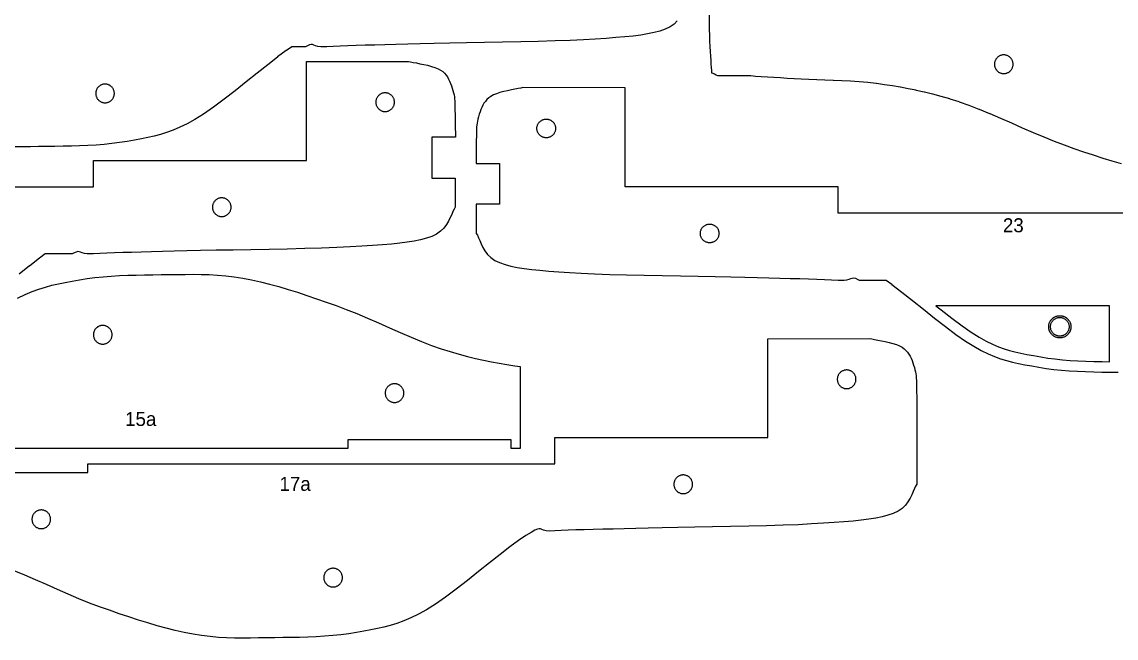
# Model space of a CAD drawing. Header units: metres. Extents: x 5 to 586, y 16 to 394.
# Drawn here: x 208.2 to 395.7, y 32.1 to 137.8 of the extents above; entities that cross this region are included whole.
import ezdxf
from ezdxf.enums import TextEntityAlignment as Align

# ---------------------------------------------------------------- set-up
doc = ezdxf.new("R2010")
doc.units = ezdxf.units.M
for name, color, linetype in [('CORTAR', 1, 'Continuous'), ('GRABAR', 5, 'Continuous'), ('GRABAR_RELLENO', 4, 'Continuous')]:
    doc.layers.add(name, color=color, linetype=linetype)

msp = doc.modelspace()

# ---------------------------------------------------------------- linework, layer by layer
at = {"layer": 'CORTAR'}
for points in [[(396.59, 113.41), (395.02, 113.87), (393.43, 114.37), (391.81, 114.9), (390.17, 115.46), (388.51, 116.03), (386.83, 116.63), (385.12, 117.27), (383.34, 117.98), (381.52, 118.76), (379.66, 119.57), (377.78, 120.4), (377.78, 120.4), (375.91, 121.22), (375.9, 121.22), (374.07, 122.01), (374.05, 122.02), (372.26, 122.76), (372.23, 122.77), (370.5, 123.44), (370.47, 123.45), (368.82, 124.03), (368.78, 124.04), (367.22, 124.54), (367.2, 124.55), (365.7, 124.98), (365.68, 124.99), (364.24, 125.38), (364.21, 125.38), (362.82, 125.73), (362.79, 125.73), (361.43, 126.03), (361.41, 126.04), (360.07, 126.31), (360.04, 126.31), (358.71, 126.56), (358.69, 126.56), (357.35, 126.78), (357.34, 126.78), (355.98, 126.99), (355.97, 126.99), (354.59, 127.19), (354.57, 127.19), (353.15, 127.36), (353.11, 127.37), (351.67, 127.5), (351.64, 127.5), (350.18, 127.61), (350.16, 127.61), (348.69, 127.68), (348.68, 127.68), (347.22, 127.74), (347.21, 127.74), (345.77, 127.79), (345.77, 127.79), (344.37, 127.83), (343.01, 127.88), (341.72, 127.93), (340.49, 128), (339.31, 128.07), (339.31, 128.07), (338.15, 128.15), (337.01, 128.22), (335.92, 128.29), (334.88, 128.36), (333.89, 128.43), (333.09, 128.5), (327.47, 128.5), (327.45, 128.51), (327.14, 128.66), (326.87, 128.8), (326.63, 128.91), (326.42, 129), (326.4, 129.42), (326.36, 129.92), (326.31, 130.49), (326.26, 131.15), (326.21, 131.88), (326.16, 132.67), (326.11, 133.54), (326.07, 134.46), (326.04, 135.45), (326.02, 136.5), (326.01, 137.67), (326, 139)], [(320.48, 137.92), (319.93, 137.38), (319.24, 136.89), (318.42, 136.5), (317.49, 136.19), (316.49, 135.92), (315.4, 135.69), (314.21, 135.5), (312.92, 135.33), (311.51, 135.19), (309.97, 135.06), (308.28, 134.94), (306.43, 134.82), (304.42, 134.7), (302.13, 134.58), (299.53, 134.49), (296.67, 134.4), (293.65, 134.33), (290.55, 134.27), (287.43, 134.21), (284.38, 134.16), (281.48, 134.11), (278.8, 134.06), (276.42, 134), (274.29, 133.94), (272.28, 133.89), (270.39, 133.84), (268.63, 133.8), (266.98, 133.76), (265.45, 133.71), (264.04, 133.67), (262.73, 133.62), (261.52, 133.56), (260.42, 133.5), (259.39, 133.5), (258.91, 133.55), (258.49, 133.66), (258.21, 133.77), (257.98, 133.86), (257.76, 133.89), (257.46, 133.82), (257.01, 133.63), (256.79, 133.5), (254.46, 133.5), (253.52, 132.87), (253.47, 132.84), (252, 131.75), (251.97, 131.73), (250.31, 130.43), (250.3, 130.43), (248.5, 128.99), (248.5, 128.99), (248.5, 128.99), (246.61, 127.48), (244.7, 125.96), (242.81, 124.49), (240.99, 123.14), (239.31, 121.97), (237.82, 121.04), (236.48, 120.31), (235.23, 119.7), (234.07, 119.2), (232.97, 118.8), (231.9, 118.47), (230.84, 118.19), (229.76, 117.95), (228.65, 117.73), (227.46, 117.51), (226.22, 117.28), (224.93, 117.07), (223.61, 116.9), (222.26, 116.76), (220.88, 116.65), (219.49, 116.57), (218.07, 116.51), (216.65, 116.46), (215.23, 116.44), (213.82, 116.42), (212.41, 116.4), (212.41, 116.4), (211.01, 116.38), (211.01, 116.38), (209.64, 116.36), (208.27, 116.34), (206.92, 116.34)], [(140.42, 109.5), (220.42, 109.5), (220.42, 114), (256.92, 114), (256.92, 130.95), (274.42, 131), (274.76, 130.92), (275.22, 130.83), (275.77, 130.72), (276.39, 130.6), (277.04, 130.47), (277.7, 130.32), (278.35, 130.14), (278.95, 129.95), (279.48, 129.74), (279.92, 129.5), (280.28, 129.24), (280.59, 128.95), (280.86, 128.64), (281.09, 128.32), (281.29, 127.97), (281.47, 127.6), (281.62, 127.22), (281.77, 126.83), (281.9, 126.42), (282.02, 126), (282.13, 125.61), (282.22, 125.26), (282.28, 124.93), (282.32, 124.59), (282.35, 124.22), (282.37, 123.79), (282.38, 123.28), (282.39, 122.66), (282.41, 121.91), (282.42, 121), (282.44, 119.84), (282.45, 118.4), (282.45, 118), (278.42, 118), (278.42, 111), (282.44, 111), (282.43, 109.71), (282.43, 108.2), (282.42, 106.94), (282.42, 106), (282.23, 105.69), (282.04, 105.27), (281.83, 104.77), (281.59, 104.21), (281.3, 103.61), (280.93, 103.01), (280.48, 102.42), (279.93, 101.88), (279.24, 101.39), (278.42, 101), (277.49, 100.69), (276.49, 100.42), (275.4, 100.19), (274.21, 100), (272.92, 99.83), (271.51, 99.69), (269.97, 99.56), (268.28, 99.44), (266.43, 99.32), (264.42, 99.2), (262.13, 99.08), (259.53, 98.99), (256.67, 98.9), (253.65, 98.83), (250.55, 98.77), (247.43, 98.71), (244.38, 98.66), (241.48, 98.61), (238.8, 98.56), (236.42, 98.5), (234.29, 98.44), (232.28, 98.39), (230.39, 98.34), (228.63, 98.3), (226.98, 98.26), (225.45, 98.21), (224.04, 98.17), (222.73, 98.12), (221.52, 98.06), (220.42, 98), (219.39, 98), (218.91, 98.05), (218.49, 98.16), (218.21, 98.27), (217.98, 98.36), (217.76, 98.39), (217.46, 98.32), (217.01, 98.13), (216.79, 98), (212.18, 98), (211.22, 97.29), (211.18, 97.25), (209.51, 95.96), (209.49, 95.94), (207.69, 94.51)], [(428.03, 105), (348.03, 105), (348.03, 109.5), (311.53, 109.5), (311.53, 126.45), (294.03, 126.5), (293.68, 126.42), (293.22, 126.33), (292.67, 126.22), (292.06, 126.1), (291.41, 125.97), (290.75, 125.82), (290.1, 125.64), (289.5, 125.45), (288.96, 125.24), (288.53, 125), (288.17, 124.74), (287.86, 124.45), (287.59, 124.14), (287.36, 123.82), (287.16, 123.47), (286.98, 123.1), (286.82, 122.72), (286.68, 122.33), (286.55, 121.92), (286.43, 121.5), (286.32, 121.11), (286.23, 120.76), (286.17, 120.43), (286.12, 120.09), (286.1, 119.72), (286.08, 119.29), (286.06, 118.78), (286.05, 118.16), (286.04, 117.41), (286.03, 116.5), (286.01, 115.34), (286, 113.9), (286, 113.5), (290.03, 113.5), (290.03, 106.5), (286.01, 106.5), (286.01, 105.21), (286.02, 103.7), (286.02, 102.44), (286.03, 101.5), (286.22, 101.19), (286.41, 100.77), (286.62, 100.27), (286.86, 99.71), (287.15, 99.11), (287.51, 98.51), (287.97, 97.92), (288.52, 97.38), (289.2, 96.89), (290.03, 96.5), (290.96, 96.19), (291.96, 95.92), (293.05, 95.69), (294.23, 95.5), (295.53, 95.33), (296.94, 95.19), (298.48, 95.06), (300.17, 94.94), (302.01, 94.82), (304.03, 94.7), (306.31, 94.58), (308.92, 94.49), (311.78, 94.4), (314.79, 94.33), (317.9, 94.27), (321.02, 94.21), (324.07, 94.16), (326.97, 94.11), (329.65, 94.06), (332.03, 94), (334.16, 93.94), (336.17, 93.89), (338.06, 93.84), (339.82, 93.8), (341.46, 93.76), (342.99, 93.71), (344.41, 93.67), (345.72, 93.62), (346.93, 93.56), (348.03, 93.5), (349.06, 93.5), (349.54, 93.55), (349.96, 93.66), (350.24, 93.77), (350.46, 93.86), (350.69, 93.89), (350.99, 93.82), (351.43, 93.63), (351.66, 93.5), (356.27, 93.5), (357.23, 92.79), (357.27, 92.75), (358.94, 91.46), (358.96, 91.44), (360.76, 90.01), (360.77, 90.01), (362.65, 88.5), (362.65, 88.5), (364.55, 86.98), (366.43, 85.53), (368.22, 84.2), (369.85, 83.05), (371.29, 82.16), (372.57, 81.46), (373.75, 80.88), (374.85, 80.41), (375.89, 80.03), (376.9, 79.72), (377.91, 79.45), (378.95, 79.22), (380.05, 79), (381.22, 78.79), (382.45, 78.56), (383.71, 78.36), (384.99, 78.19), (386.31, 78.05), (387.65, 77.95), (389.03, 77.87), (390.42, 77.81), (391.83, 77.76), (393.24, 77.74), (394.65, 77.72), (396.05, 77.7)], [(207.42, 90.4), (208.72, 91.03), (209.93, 91.55), (211.09, 91.97), (212.22, 92.32), (213.33, 92.61), (214.44, 92.86), (215.58, 93.09), (216.77, 93.31), (218.03, 93.54), (219.35, 93.75), (220.7, 93.93), (222.08, 94.07), (223.49, 94.18), (224.9, 94.27), (226.33, 94.33), (227.77, 94.37), (229.2, 94.4), (230.62, 94.42), (232.03, 94.44), (233.42, 94.45), (234.8, 94.48), (236.17, 94.49), (237.53, 94.5), (238.9, 94.49), (240.29, 94.44), (241.68, 94.36), (243.1, 94.24), (244.55, 94.07), (246.03, 93.84), (247.54, 93.54), (249.07, 93.2), (250.62, 92.81), (252.19, 92.38), (253.78, 91.91), (255.39, 91.41), (257.02, 90.87), (258.67, 90.31), (260.34, 89.73), (262.03, 89.14), (263.77, 88.49), (265.57, 87.76), (267.41, 86.98), (269.28, 86.16), (271.15, 85.34), (273.02, 84.52), (274.86, 83.72), (276.65, 82.98), (278.38, 82.31), (280.03, 81.74), (281.59, 81.24), (283.09, 80.8), (284.52, 80.42), (285.92, 80.08), (287.28, 79.77), (288.62, 79.5), (289.96, 79.26), (291.29, 79.04), (292.65, 78.83), (293.53, 78.71), (293.53, 64.64), (292.03, 64.64), (292.03, 66.14), (264.03, 66.14), (264.03, 64.64), (184.03, 64.64)], [(191.5, 60.5), (219.5, 60.5), (219.5, 62), (299.5, 62), (299.5, 66.5), (336, 66.5), (336, 83.45), (353.5, 83.5), (353.84, 83.42), (354.3, 83.33), (354.85, 83.22), (355.47, 83.1), (356.12, 82.97), (356.78, 82.82), (357.43, 82.64), (358.03, 82.45), (358.56, 82.24), (359, 82), (359.36, 81.74), (359.66, 81.45), (359.93, 81.14), (360.17, 80.82), (360.37, 80.47), (360.55, 80.1), (360.7, 79.72), (360.84, 79.33), (360.97, 78.92), (361.1, 78.5), (361.21, 78.11), (361.3, 77.76), (361.36, 77.43), (361.4, 77.09), (361.43, 76.72), (361.45, 76.29), (361.46, 75.78), (361.47, 75.16), (361.48, 74.41), (361.5, 73.5), (361.52, 72.34), (361.53, 70.9), (361.53, 69.26), (361.53, 67.5), (361.52, 65.69), (361.52, 63.9), (361.51, 62.21), (361.51, 60.7), (361.5, 59.44), (361.5, 58.5), (361.31, 58.19), (361.12, 57.77), (360.91, 57.27), (360.67, 56.71), (360.38, 56.11), (360.01, 55.51), (360.01, 55.51), (359.56, 54.92), (359, 54.38), (358.32, 53.89), (357.5, 53.5), (356.57, 53.19), (355.56, 52.92), (354.48, 52.69), (353.29, 52.5), (352, 52.33), (350.59, 52.19), (349.04, 52.06), (347.36, 51.94), (345.51, 51.82), (343.5, 51.7), (341.21, 51.58), (338.6, 51.49), (335.75, 51.4), (332.73, 51.33), (329.62, 51.27), (326.51, 51.21), (323.46, 51.16), (320.56, 51.11), (317.88, 51.06), (315.5, 51), (313.36, 50.94), (311.36, 50.89), (309.47, 50.84), (307.71, 50.8), (306.06, 50.76), (304.53, 50.71), (303.11, 50.67), (301.8, 50.62), (300.6, 50.56), (299.5, 50.5), (298.61, 50.49), (297.99, 50.55), (297.57, 50.66), (297.28, 50.77), (297.06, 50.86), (296.84, 50.89), (296.54, 50.82), (296.09, 50.63), (295.44, 50.26), (294.5, 49.7), (293.26, 48.87), (291.79, 47.78), (290.12, 46.49), (288.32, 45.05), (286.44, 43.54), (284.52, 42.02), (282.61, 40.54), (280.77, 39.17), (279.05, 37.97), (277.5, 37), (276.11, 36.24), (274.81, 35.61), (273.6, 35.09), (272.44, 34.66), (271.31, 34.31), (270.2, 34.02), (269.09, 33.77), (267.95, 33.55), (266.76, 33.33), (265.5, 33.1), (264.18, 32.88), (262.83, 32.7), (261.45, 32.56), (260.04, 32.45), (258.62, 32.37), (257.2, 32.31), (255.76, 32.27), (254.33, 32.24), (252.91, 32.22), (251.5, 32.2), (250.11, 32.18), (248.73, 32.16), (247.36, 32.14), (246, 32.14), (244.62, 32.15), (243.24, 32.19), (241.85, 32.27), (240.43, 32.39), (238.98, 32.57), (237.5, 32.8), (235.99, 33.09), (234.46, 33.43), (232.91, 33.82), (231.34, 34.26), (229.75, 34.73), (228.14, 35.23), (226.51, 35.76), (224.86, 36.32), (223.19, 36.9), (221.5, 37.5), (219.76, 38.15), (217.96, 38.88), (216.12, 39.66), (214.25, 40.47), (212.38, 41.3), (210.51, 42.12), (208.67, 42.91), (206.88, 43.65)]]:
    msp.add_lwpolyline(points, dxfattribs=at)
for points in [[(374.84, 130.29), (374.85, 130.19), (374.88, 130.09), (374.91, 129.99), (374.94, 129.89), (374.99, 129.79), (375.04, 129.7), (375.09, 129.61), (375.15, 129.53), (375.22, 129.45), (375.29, 129.37), (375.37, 129.3), (375.45, 129.23), (375.53, 129.17), (375.62, 129.11), (375.71, 129.07), (375.81, 129.02), (375.91, 128.98), (376.01, 128.95), (376.11, 128.93), (376.21, 128.91), (376.32, 128.9), (376.42, 128.9), (376.53, 128.9), (376.63, 128.91), (376.73, 128.93), (376.84, 128.95), (376.94, 128.98), (377.03, 129.02), (377.13, 129.07), (377.22, 129.11), (377.31, 129.17), (377.4, 129.23), (377.48, 129.3), (377.55, 129.37), (377.62, 129.45), (377.69, 129.53), (377.75, 129.61), (377.81, 129.7), (377.86, 129.79), (377.9, 129.89), (377.94, 129.99), (377.97, 130.09), (377.99, 130.19), (378.01, 130.29), (378.02, 130.4), (378.02, 130.5), (378.02, 130.6), (378.01, 130.71), (377.99, 130.81), (377.97, 130.91), (377.94, 131.01), (377.9, 131.11), (377.86, 131.21), (377.81, 131.3), (377.75, 131.39), (377.69, 131.47), (377.62, 131.55), (377.55, 131.63), (377.48, 131.7), (377.4, 131.77), (377.31, 131.83), (377.22, 131.89), (377.13, 131.93), (377.03, 131.98), (376.94, 132.02), (376.84, 132.05), (376.73, 132.07), (376.63, 132.09), (376.53, 132.1), (376.42, 132.1), (376.32, 132.1), (376.21, 132.09), (376.11, 132.07), (376.01, 132.05), (375.91, 132.02), (375.81, 131.98), (375.71, 131.93), (375.62, 131.89), (375.53, 131.83), (375.45, 131.77), (375.37, 131.7), (375.29, 131.63), (375.22, 131.55), (375.15, 131.47), (375.09, 131.39), (375.04, 131.3), (374.99, 131.21), (374.94, 131.11), (374.91, 131.01), (374.88, 130.91), (374.85, 130.81), (374.84, 130.71), (374.83, 130.6), (374.82, 130.5), (374.83, 130.4), (374.84, 130.29)], [(220.85, 125.19), (220.88, 125.09), (220.91, 124.99), (220.94, 124.89), (220.99, 124.79), (221.04, 124.7), (221.09, 124.61), (221.15, 124.53), (221.22, 124.45), (221.29, 124.37), (221.37, 124.3), (221.45, 124.23), (221.53, 124.17), (221.62, 124.11), (221.71, 124.07), (221.81, 124.02), (221.91, 123.98), (222.01, 123.95), (222.11, 123.93), (222.21, 123.91), (222.32, 123.9), (222.42, 123.9), (222.53, 123.9), (222.63, 123.91), (222.73, 123.93), (222.84, 123.95), (222.94, 123.98), (223.03, 124.02), (223.13, 124.07), (223.22, 124.11), (223.31, 124.17), (223.4, 124.23), (223.48, 124.3), (223.55, 124.37), (223.62, 124.45), (223.69, 124.53), (223.75, 124.61), (223.81, 124.7), (223.86, 124.79), (223.9, 124.89), (223.94, 124.99), (223.97, 125.09), (223.99, 125.19), (224.01, 125.29), (224.02, 125.4), (224.02, 125.5), (224.02, 125.6), (224.01, 125.71), (223.99, 125.81), (223.97, 125.91), (223.94, 126.01), (223.9, 126.11), (223.86, 126.21), (223.81, 126.3), (223.75, 126.39), (223.69, 126.47), (223.62, 126.55), (223.55, 126.63), (223.48, 126.7), (223.4, 126.77), (223.31, 126.83), (223.22, 126.89), (223.13, 126.93), (223.03, 126.98), (222.94, 127.02), (222.84, 127.05), (222.73, 127.07), (222.63, 127.09), (222.53, 127.1), (222.42, 127.1), (222.32, 127.1), (222.21, 127.09), (222.11, 127.07), (222.01, 127.05), (221.91, 127.02), (221.81, 126.98), (221.71, 126.93), (221.62, 126.89), (221.53, 126.83), (221.45, 126.77), (221.37, 126.7), (221.29, 126.63), (221.22, 126.55), (221.15, 126.47), (221.09, 126.39), (221.04, 126.3), (220.99, 126.21), (220.94, 126.11), (220.91, 126.01), (220.88, 125.91), (220.85, 125.81), (220.84, 125.71), (220.83, 125.6), (220.82, 125.5), (220.83, 125.4), (220.84, 125.29), (220.85, 125.19)], [(268.88, 123.59), (268.91, 123.49), (268.94, 123.39), (268.99, 123.29), (269.04, 123.2), (269.09, 123.11), (269.15, 123.03), (269.22, 122.95), (269.29, 122.87), (269.37, 122.8), (269.45, 122.73), (269.53, 122.67), (269.62, 122.61), (269.71, 122.57), (269.81, 122.52), (269.91, 122.48), (270.01, 122.45), (270.11, 122.43), (270.21, 122.41), (270.32, 122.4), (270.42, 122.4), (270.53, 122.4), (270.63, 122.41), (270.73, 122.43), (270.84, 122.45), (270.94, 122.48), (271.03, 122.52), (271.13, 122.57), (271.22, 122.61), (271.31, 122.67), (271.4, 122.73), (271.48, 122.8), (271.55, 122.87), (271.62, 122.95), (271.69, 123.03), (271.75, 123.11), (271.81, 123.2), (271.86, 123.29), (271.9, 123.39), (271.94, 123.49), (271.97, 123.59), (271.99, 123.69), (272.01, 123.79), (272.02, 123.9), (272.02, 124), (272.02, 124.1), (272.01, 124.21), (271.99, 124.31), (271.97, 124.41), (271.94, 124.51), (271.9, 124.61), (271.86, 124.71), (271.81, 124.8), (271.75, 124.89), (271.69, 124.97), (271.62, 125.05), (271.55, 125.13), (271.48, 125.2), (271.4, 125.27), (271.31, 125.33), (271.22, 125.39), (271.13, 125.43), (271.03, 125.48), (270.94, 125.52), (270.84, 125.55), (270.73, 125.57), (270.63, 125.59), (270.53, 125.6), (270.42, 125.6), (270.32, 125.6), (270.21, 125.59), (270.11, 125.57), (270.01, 125.55), (269.91, 125.52), (269.81, 125.48), (269.71, 125.43), (269.62, 125.39), (269.53, 125.33), (269.45, 125.27), (269.37, 125.2), (269.29, 125.13), (269.22, 125.05), (269.15, 124.97), (269.09, 124.89), (269.04, 124.8), (268.99, 124.71), (268.94, 124.61), (268.91, 124.51), (268.88, 124.41), (268.85, 124.31), (268.84, 124.21), (268.83, 124.1), (268.82, 124), (268.83, 123.9), (268.84, 123.79), (268.85, 123.69), (268.88, 123.59)], [(299.57, 119.09), (299.54, 118.99), (299.5, 118.89), (299.46, 118.79), (299.41, 118.7), (299.36, 118.61), (299.3, 118.53), (299.23, 118.45), (299.16, 118.37), (299.08, 118.3), (299, 118.23), (298.92, 118.17), (298.83, 118.11), (298.73, 118.07), (298.64, 118.02), (298.54, 117.98), (298.44, 117.95), (298.34, 117.93), (298.24, 117.91), (298.13, 117.9), (298.03, 117.9), (297.92, 117.9), (297.82, 117.91), (297.71, 117.93), (297.61, 117.95), (297.51, 117.98), (297.41, 118.02), (297.32, 118.07), (297.23, 118.11), (297.14, 118.17), (297.05, 118.23), (296.97, 118.3), (296.9, 118.37), (296.82, 118.45), (296.76, 118.53), (296.7, 118.61), (296.64, 118.7), (296.59, 118.79), (296.55, 118.89), (296.51, 118.99), (296.48, 119.09), (296.46, 119.19), (296.44, 119.29), (296.43, 119.4), (296.43, 119.5), (296.43, 119.6), (296.44, 119.71), (296.46, 119.81), (296.48, 119.91), (296.51, 120.01), (296.55, 120.11), (296.59, 120.21), (296.64, 120.3), (296.7, 120.39), (296.76, 120.47), (296.82, 120.55), (296.9, 120.63), (296.97, 120.7), (297.05, 120.77), (297.14, 120.83), (297.23, 120.89), (297.32, 120.93), (297.41, 120.98), (297.51, 121.02), (297.61, 121.05), (297.71, 121.07), (297.82, 121.09), (297.92, 121.1), (298.03, 121.1), (298.13, 121.1), (298.24, 121.09), (298.34, 121.07), (298.44, 121.05), (298.54, 121.02), (298.64, 120.98), (298.73, 120.93), (298.83, 120.89), (298.92, 120.83), (299, 120.77), (299.08, 120.7), (299.16, 120.63), (299.23, 120.55), (299.3, 120.47), (299.36, 120.39), (299.41, 120.3), (299.46, 120.21), (299.5, 120.11), (299.54, 120.01), (299.57, 119.91), (299.6, 119.81), (299.61, 119.71), (299.62, 119.6), (299.63, 119.5), (299.62, 119.4), (299.61, 119.29), (299.6, 119.19), (299.57, 119.09)], [(240.83, 105.9), (240.84, 105.79), (240.85, 105.69), (240.88, 105.59), (240.91, 105.49), (240.94, 105.39), (240.99, 105.29), (241.04, 105.2), (241.09, 105.11), (241.15, 105.03), (241.22, 104.95), (241.29, 104.87), (241.37, 104.8), (241.45, 104.73), (241.53, 104.67), (241.62, 104.61), (241.71, 104.57), (241.81, 104.52), (241.91, 104.48), (242.01, 104.45), (242.11, 104.43), (242.21, 104.41), (242.32, 104.4), (242.42, 104.4), (242.53, 104.4), (242.63, 104.41), (242.73, 104.43), (242.84, 104.45), (242.94, 104.48), (243.03, 104.52), (243.13, 104.57), (243.22, 104.61), (243.31, 104.67), (243.4, 104.73), (243.48, 104.8), (243.55, 104.87), (243.62, 104.95), (243.69, 105.03), (243.75, 105.11), (243.81, 105.2), (243.86, 105.29), (243.9, 105.39), (243.94, 105.49), (243.97, 105.59), (243.99, 105.69), (244.01, 105.79), (244.02, 105.9), (244.02, 106), (244.02, 106.1), (244.01, 106.21), (243.99, 106.31), (243.97, 106.41), (243.94, 106.51), (243.9, 106.61), (243.86, 106.71), (243.81, 106.8), (243.75, 106.89), (243.69, 106.97), (243.62, 107.05), (243.55, 107.13), (243.48, 107.2), (243.4, 107.27), (243.31, 107.33), (243.22, 107.39), (243.13, 107.43), (243.03, 107.48), (242.94, 107.52), (242.84, 107.55), (242.73, 107.57), (242.63, 107.59), (242.53, 107.6), (242.42, 107.6), (242.32, 107.6), (242.21, 107.59), (242.11, 107.57), (242.01, 107.55), (241.91, 107.52), (241.81, 107.48), (241.71, 107.43), (241.62, 107.39), (241.53, 107.33), (241.45, 107.27), (241.37, 107.2), (241.29, 107.13), (241.22, 107.05), (241.15, 106.97), (241.09, 106.89), (241.04, 106.8), (240.99, 106.71), (240.94, 106.61), (240.91, 106.51), (240.88, 106.41), (240.85, 106.31), (240.84, 106.21), (240.83, 106.1), (240.82, 106), (240.83, 105.9)], [(327.62, 101.4), (327.61, 101.29), (327.6, 101.19), (327.57, 101.09), (327.54, 100.99), (327.5, 100.89), (327.46, 100.79), (327.41, 100.7), (327.36, 100.61), (327.3, 100.53), (327.23, 100.45), (327.16, 100.37), (327.08, 100.3), (327, 100.23), (326.92, 100.17), (326.83, 100.11), (326.73, 100.07), (326.64, 100.02), (326.54, 99.98), (326.44, 99.95), (326.34, 99.93), (326.24, 99.91), (326.13, 99.9), (326.03, 99.9), (325.92, 99.9), (325.82, 99.91), (325.71, 99.93), (325.61, 99.95), (325.51, 99.98), (325.41, 100.02), (325.32, 100.07), (325.23, 100.11), (325.14, 100.17), (325.05, 100.23), (324.97, 100.3), (324.9, 100.37), (324.82, 100.45), (324.76, 100.53), (324.7, 100.61), (324.64, 100.7), (324.59, 100.79), (324.55, 100.89), (324.51, 100.99), (324.48, 101.09), (324.46, 101.19), (324.44, 101.29), (324.43, 101.4), (324.43, 101.5), (324.43, 101.6), (324.44, 101.71), (324.46, 101.81), (324.48, 101.91), (324.51, 102.01), (324.55, 102.11), (324.59, 102.21), (324.64, 102.3), (324.7, 102.39), (324.76, 102.47), (324.82, 102.55), (324.9, 102.63), (324.97, 102.7), (325.05, 102.77), (325.14, 102.83), (325.23, 102.89), (325.32, 102.93), (325.41, 102.98), (325.51, 103.02), (325.61, 103.05), (325.71, 103.07), (325.82, 103.09), (325.92, 103.1), (326.03, 103.1), (326.13, 103.1), (326.24, 103.09), (326.34, 103.07), (326.44, 103.05), (326.54, 103.02), (326.64, 102.98), (326.73, 102.93), (326.83, 102.89), (326.92, 102.83), (327, 102.77), (327.08, 102.7), (327.16, 102.63), (327.23, 102.55), (327.3, 102.47), (327.36, 102.39), (327.41, 102.3), (327.46, 102.21), (327.5, 102.11), (327.54, 102.01), (327.57, 101.91), (327.6, 101.81), (327.61, 101.71), (327.62, 101.6), (327.63, 101.5), (327.62, 101.4)], [(387.6, 85.19), (387.57, 85.09), (387.54, 84.99), (387.5, 84.89), (387.46, 84.79), (387.41, 84.7), (387.36, 84.61), (387.3, 84.53), (387.23, 84.45), (387.16, 84.37), (387.08, 84.3), (387, 84.23), (386.92, 84.17), (386.83, 84.11), (386.73, 84.07), (386.64, 84.02), (386.54, 83.98), (386.44, 83.95), (386.34, 83.93), (386.24, 83.91), (386.13, 83.9), (386.03, 83.9), (385.92, 83.9), (385.82, 83.91), (385.71, 83.93), (385.61, 83.95), (385.51, 83.98), (385.41, 84.02), (385.32, 84.07), (385.23, 84.11), (385.14, 84.17), (385.05, 84.23), (384.97, 84.3), (384.9, 84.37), (384.82, 84.45), (384.76, 84.53), (384.7, 84.61), (384.64, 84.7), (384.59, 84.79), (384.55, 84.89), (384.51, 84.99), (384.48, 85.09), (384.46, 85.19), (384.44, 85.29), (384.43, 85.4), (384.43, 85.5), (384.43, 85.6), (384.44, 85.71), (384.46, 85.81), (384.48, 85.91), (384.51, 86.01), (384.55, 86.11), (384.59, 86.21), (384.64, 86.3), (384.7, 86.39), (384.76, 86.47), (384.82, 86.55), (384.9, 86.63), (384.97, 86.7), (385.05, 86.77), (385.14, 86.83), (385.23, 86.89), (385.32, 86.93), (385.41, 86.98), (385.51, 87.02), (385.61, 87.05), (385.71, 87.07), (385.82, 87.09), (385.92, 87.1), (386.03, 87.1), (386.13, 87.1), (386.24, 87.09), (386.34, 87.07), (386.44, 87.05), (386.54, 87.02), (386.64, 86.98), (386.73, 86.93), (386.83, 86.89), (386.92, 86.83), (387, 86.77), (387.08, 86.7), (387.16, 86.63), (387.23, 86.55), (387.3, 86.47), (387.36, 86.39), (387.41, 86.3), (387.46, 86.21), (387.5, 86.11), (387.54, 86.01), (387.57, 85.91), (387.6, 85.81), (387.61, 85.71), (387.62, 85.6), (387.63, 85.5), (387.62, 85.4), (387.61, 85.29), (387.6, 85.19)], [(223.6, 84.45), (223.57, 84.55), (223.54, 84.65), (223.51, 84.75), (223.46, 84.84), (223.42, 84.94), (223.36, 85.02), (223.3, 85.11), (223.23, 85.19), (223.16, 85.27), (223.08, 85.34), (223, 85.4), (222.92, 85.47), (222.83, 85.52), (222.74, 85.57), (222.64, 85.61), (222.54, 85.65), (222.44, 85.68), (222.34, 85.7), (222.24, 85.72), (222.13, 85.73), (222.03, 85.74), (221.92, 85.73), (221.82, 85.72), (221.72, 85.7), (221.62, 85.68), (221.52, 85.65), (221.42, 85.61), (221.32, 85.57), (221.23, 85.52), (221.14, 85.47), (221.06, 85.4), (220.97, 85.34), (220.9, 85.27), (220.83, 85.19), (220.76, 85.11), (220.7, 85.02), (220.64, 84.94), (220.59, 84.84), (220.55, 84.75), (220.51, 84.65), (220.48, 84.55), (220.46, 84.45), (220.44, 84.34), (220.43, 84.24), (220.43, 84.14), (220.43, 84.03), (220.44, 83.93), (220.46, 83.82), (220.48, 83.72), (220.51, 83.62), (220.55, 83.52), (220.59, 83.43), (220.64, 83.34), (220.7, 83.25), (220.76, 83.16), (220.83, 83.08), (220.9, 83), (220.97, 82.93), (221.06, 82.87), (221.14, 82.8), (221.23, 82.75), (221.32, 82.7), (221.42, 82.66), (221.52, 82.62), (221.62, 82.59), (221.72, 82.57), (221.82, 82.55), (221.92, 82.54), (222.03, 82.54), (222.13, 82.54), (222.24, 82.55), (222.34, 82.57), (222.44, 82.59), (222.54, 82.62), (222.64, 82.66), (222.74, 82.7), (222.83, 82.75), (222.92, 82.8), (223, 82.87), (223.08, 82.93), (223.16, 83), (223.23, 83.08), (223.3, 83.16), (223.36, 83.25), (223.42, 83.34), (223.46, 83.43), (223.51, 83.52), (223.54, 83.62), (223.57, 83.72), (223.6, 83.82), (223.62, 83.93), (223.63, 84.03), (223.63, 84.14), (223.63, 84.24), (223.62, 84.34), (223.6, 84.45)], [(347.95, 76.09), (347.98, 75.99), (348.02, 75.89), (348.07, 75.79), (348.11, 75.7), (348.17, 75.61), (348.23, 75.53), (348.3, 75.45), (348.37, 75.37), (348.45, 75.3), (348.53, 75.23), (348.61, 75.17), (348.7, 75.11), (348.79, 75.07), (348.89, 75.02), (348.99, 74.98), (349.09, 74.95), (349.19, 74.93), (349.29, 74.91), (349.4, 74.9), (349.5, 74.9), (349.6, 74.9), (349.71, 74.91), (349.81, 74.93), (349.91, 74.95), (350.01, 74.98), (350.11, 75.02), (350.21, 75.07), (350.3, 75.11), (350.39, 75.17), (350.47, 75.23), (350.55, 75.3), (350.63, 75.37), (350.7, 75.45), (350.77, 75.53), (350.83, 75.61), (350.89, 75.7), (350.93, 75.79), (350.98, 75.89), (351.02, 75.99), (351.05, 76.09), (351.07, 76.19), (351.09, 76.29), (351.1, 76.4), (351.1, 76.5), (351.1, 76.6), (351.09, 76.71), (351.07, 76.81), (351.05, 76.91), (351.02, 77.01), (350.98, 77.11), (350.93, 77.21), (350.89, 77.3), (350.83, 77.39), (350.77, 77.47), (350.7, 77.55), (350.63, 77.63), (350.55, 77.7), (350.47, 77.77), (350.39, 77.83), (350.3, 77.89), (350.21, 77.93), (350.11, 77.98), (350.01, 78.02), (349.91, 78.05), (349.81, 78.07), (349.71, 78.09), (349.6, 78.1), (349.5, 78.1), (349.4, 78.1), (349.29, 78.09), (349.19, 78.07), (349.09, 78.05), (348.99, 78.02), (348.89, 77.98), (348.79, 77.93), (348.7, 77.89), (348.61, 77.83), (348.53, 77.77), (348.45, 77.7), (348.37, 77.63), (348.3, 77.55), (348.23, 77.47), (348.17, 77.39), (348.11, 77.3), (348.07, 77.21), (348.02, 77.11), (347.98, 77.01), (347.95, 76.91), (347.93, 76.81), (347.91, 76.71), (347.9, 76.6), (347.9, 76.5), (347.9, 76.4), (347.91, 76.29), (347.93, 76.19), (347.95, 76.09)], [(273.62, 74.34), (273.6, 74.45), (273.57, 74.55), (273.54, 74.65), (273.51, 74.75), (273.46, 74.84), (273.42, 74.94), (273.36, 75.02), (273.3, 75.11), (273.23, 75.19), (273.16, 75.27), (273.08, 75.34), (273, 75.4), (272.92, 75.47), (272.83, 75.52), (272.74, 75.57), (272.64, 75.61), (272.54, 75.65), (272.44, 75.68), (272.34, 75.7), (272.24, 75.72), (272.13, 75.73), (272.03, 75.74), (271.92, 75.73), (271.82, 75.72), (271.72, 75.7), (271.62, 75.68), (271.52, 75.65), (271.42, 75.61), (271.32, 75.57), (271.23, 75.52), (271.14, 75.47), (271.06, 75.4), (270.97, 75.34), (270.9, 75.27), (270.83, 75.19), (270.76, 75.11), (270.7, 75.02), (270.64, 74.94), (270.59, 74.84), (270.55, 74.75), (270.51, 74.65), (270.48, 74.55), (270.46, 74.45), (270.44, 74.34), (270.43, 74.24), (270.43, 74.14), (270.43, 74.03), (270.44, 73.93), (270.46, 73.82), (270.48, 73.72), (270.51, 73.62), (270.55, 73.52), (270.59, 73.43), (270.64, 73.34), (270.7, 73.25), (270.76, 73.16), (270.83, 73.08), (270.9, 73), (270.97, 72.93), (271.06, 72.87), (271.14, 72.8), (271.23, 72.75), (271.32, 72.7), (271.42, 72.66), (271.52, 72.62), (271.62, 72.59), (271.72, 72.57), (271.82, 72.55), (271.92, 72.54), (272.03, 72.54), (272.13, 72.54), (272.24, 72.55), (272.34, 72.57), (272.44, 72.59), (272.54, 72.62), (272.64, 72.66), (272.74, 72.7), (272.83, 72.75), (272.92, 72.8), (273, 72.87), (273.08, 72.93), (273.16, 73), (273.23, 73.08), (273.3, 73.16), (273.36, 73.25), (273.42, 73.34), (273.46, 73.43), (273.51, 73.52), (273.54, 73.62), (273.57, 73.72), (273.6, 73.82), (273.62, 73.93), (273.63, 74.03), (273.63, 74.14), (273.63, 74.24), (273.62, 74.34)], [(319.9, 58.4), (319.91, 58.29), (319.93, 58.19), (319.95, 58.09), (319.98, 57.99), (320.02, 57.89), (320.07, 57.79), (320.11, 57.7), (320.17, 57.61), (320.23, 57.53), (320.3, 57.45), (320.37, 57.37), (320.45, 57.3), (320.53, 57.23), (320.61, 57.17), (320.7, 57.11), (320.79, 57.07), (320.89, 57.02), (320.99, 56.98), (321.09, 56.95), (321.19, 56.93), (321.29, 56.91), (321.4, 56.9), (321.5, 56.9), (321.6, 56.9), (321.71, 56.91), (321.81, 56.93), (321.91, 56.95), (322.01, 56.98), (322.11, 57.02), (322.21, 57.07), (322.3, 57.11), (322.39, 57.17), (322.47, 57.23), (322.55, 57.3), (322.63, 57.37), (322.7, 57.45), (322.77, 57.53), (322.83, 57.61), (322.89, 57.7), (322.93, 57.79), (322.98, 57.89), (323.02, 57.99), (323.05, 58.09), (323.07, 58.19), (323.09, 58.29), (323.1, 58.4), (323.1, 58.5), (323.1, 58.6), (323.09, 58.71), (323.07, 58.81), (323.05, 58.91), (323.02, 59.01), (322.98, 59.11), (322.93, 59.21), (322.89, 59.3), (322.83, 59.39), (322.77, 59.47), (322.7, 59.55), (322.63, 59.63), (322.55, 59.7), (322.47, 59.77), (322.39, 59.83), (322.3, 59.89), (322.21, 59.93), (322.11, 59.98), (322.01, 60.02), (321.91, 60.05), (321.81, 60.07), (321.71, 60.09), (321.6, 60.1), (321.5, 60.1), (321.4, 60.1), (321.29, 60.09), (321.19, 60.07), (321.09, 60.05), (320.99, 60.02), (320.89, 59.98), (320.79, 59.93), (320.7, 59.89), (320.61, 59.83), (320.53, 59.77), (320.45, 59.7), (320.37, 59.63), (320.3, 59.55), (320.23, 59.47), (320.17, 59.39), (320.11, 59.3), (320.07, 59.21), (320.02, 59.11), (319.98, 59.01), (319.95, 58.91), (319.93, 58.81), (319.91, 58.71), (319.9, 58.6), (319.9, 58.5), (319.9, 58.4)], [(209.91, 52.29), (209.93, 52.19), (209.95, 52.09), (209.98, 51.99), (210.02, 51.89), (210.07, 51.79), (210.11, 51.7), (210.17, 51.61), (210.23, 51.53), (210.3, 51.45), (210.37, 51.37), (210.45, 51.3), (210.53, 51.23), (210.61, 51.17), (210.7, 51.11), (210.79, 51.07), (210.89, 51.02), (210.99, 50.98), (211.09, 50.95), (211.19, 50.93), (211.29, 50.91), (211.4, 50.9), (211.5, 50.9), (211.6, 50.9), (211.71, 50.91), (211.81, 50.93), (211.91, 50.95), (212.01, 50.98), (212.11, 51.02), (212.21, 51.07), (212.3, 51.11), (212.39, 51.17), (212.47, 51.23), (212.55, 51.3), (212.63, 51.37), (212.7, 51.45), (212.77, 51.53), (212.83, 51.61), (212.89, 51.7), (212.93, 51.79), (212.98, 51.89), (213.02, 51.99), (213.05, 52.09), (213.07, 52.19), (213.09, 52.29), (213.1, 52.4), (213.1, 52.5), (213.1, 52.6), (213.09, 52.71), (213.07, 52.81), (213.05, 52.91), (213.02, 53.01), (212.98, 53.11), (212.93, 53.21), (212.89, 53.3), (212.83, 53.39), (212.77, 53.47), (212.7, 53.55), (212.63, 53.63), (212.55, 53.7), (212.47, 53.77), (212.39, 53.83), (212.3, 53.89), (212.21, 53.93), (212.11, 53.98), (212.01, 54.02), (211.91, 54.05), (211.81, 54.07), (211.71, 54.09), (211.6, 54.1), (211.5, 54.1), (211.4, 54.1), (211.29, 54.09), (211.19, 54.07), (211.09, 54.05), (210.99, 54.02), (210.89, 53.98), (210.79, 53.93), (210.7, 53.89), (210.61, 53.83), (210.53, 53.77), (210.45, 53.7), (210.37, 53.63), (210.3, 53.55), (210.23, 53.47), (210.17, 53.39), (210.11, 53.3), (210.07, 53.21), (210.02, 53.11), (209.98, 53.01), (209.95, 52.91), (209.93, 52.81), (209.91, 52.71), (209.9, 52.6), (209.9, 52.5), (209.9, 52.4), (209.91, 52.29)], [(259.93, 42.19), (259.95, 42.09), (259.98, 41.99), (260.02, 41.89), (260.07, 41.79), (260.11, 41.7), (260.17, 41.61), (260.23, 41.53), (260.3, 41.45), (260.37, 41.37), (260.45, 41.3), (260.53, 41.23), (260.61, 41.17), (260.7, 41.11), (260.79, 41.07), (260.89, 41.02), (260.99, 40.98), (261.09, 40.95), (261.19, 40.93), (261.29, 40.91), (261.4, 40.9), (261.5, 40.9), (261.6, 40.9), (261.71, 40.91), (261.81, 40.93), (261.91, 40.95), (262.01, 40.98), (262.11, 41.02), (262.21, 41.07), (262.3, 41.11), (262.39, 41.17), (262.47, 41.23), (262.55, 41.3), (262.63, 41.37), (262.7, 41.45), (262.77, 41.53), (262.83, 41.61), (262.89, 41.7), (262.93, 41.79), (262.98, 41.89), (263.02, 41.99), (263.05, 42.09), (263.07, 42.19), (263.09, 42.29), (263.1, 42.4), (263.1, 42.5), (263.1, 42.6), (263.09, 42.71), (263.07, 42.81), (263.05, 42.91), (263.02, 43.01), (262.98, 43.11), (262.93, 43.21), (262.89, 43.3), (262.83, 43.39), (262.77, 43.47), (262.7, 43.55), (262.63, 43.63), (262.55, 43.7), (262.47, 43.77), (262.39, 43.83), (262.3, 43.89), (262.21, 43.93), (262.11, 43.98), (262.01, 44.02), (261.91, 44.05), (261.81, 44.07), (261.71, 44.09), (261.6, 44.1), (261.5, 44.1), (261.4, 44.1), (261.29, 44.09), (261.19, 44.07), (261.09, 44.05), (260.99, 44.02), (260.89, 43.98), (260.79, 43.93), (260.7, 43.89), (260.61, 43.83), (260.53, 43.77), (260.45, 43.7), (260.37, 43.63), (260.3, 43.55), (260.23, 43.47), (260.17, 43.39), (260.11, 43.3), (260.07, 43.21), (260.02, 43.11), (259.98, 43.01), (259.95, 42.91), (259.93, 42.81), (259.91, 42.71), (259.9, 42.6), (259.9, 42.5), (259.9, 42.4), (259.91, 42.29), (259.93, 42.19)]]:
    msp.add_lwpolyline(points, close=True, dxfattribs=at)
at = {"layer": 'GRABAR_RELLENO'}
for points in [[(367.52, 86.96), (369.27, 85.66), (370.84, 84.56), (372.2, 83.72), (373.39, 83.06), (374.5, 82.52), (375.52, 82.09), (376.47, 81.74), (377.4, 81.45), (378.34, 81.2), (379.32, 80.98), (380.38, 80.77), (381.54, 80.56), (382.76, 80.34), (383.98, 80.14), (385.2, 79.98), (386.47, 79.85), (387.78, 79.74), (389.12, 79.66), (390.49, 79.61), (391.87, 79.56), (393.27, 79.54), (394.53, 79.52), (394.53, 89.1), (364.78, 89.1), (365.67, 88.4), (367.52, 86.96)], [(387.89, 85.12), (387.86, 85.02), (387.86, 85), (387.83, 84.9), (387.82, 84.88), (387.79, 84.78), (387.78, 84.76), (387.73, 84.67), (387.73, 84.65), (387.68, 84.56), (387.67, 84.54), (387.61, 84.45), (387.6, 84.44), (387.54, 84.35), (387.53, 84.34), (387.46, 84.25), (387.45, 84.24), (387.38, 84.16), (387.36, 84.15), (387.29, 84.08), (387.27, 84.07), (387.19, 84), (387.18, 83.99), (387.09, 83.93), (387.07, 83.91), (386.98, 83.86), (386.97, 83.85), (386.88, 83.8), (386.86, 83.79), (386.76, 83.75), (386.74, 83.74), (386.65, 83.7), (386.63, 83.7), (386.53, 83.67), (386.51, 83.66), (386.41, 83.64), (386.39, 83.63), (386.28, 83.62), (386.26, 83.62), (386.16, 83.6), (386.14, 83.6), (386.04, 83.6), (386.02, 83.6), (385.91, 83.6), (385.89, 83.6), (385.79, 83.62), (385.77, 83.62), (385.67, 83.63), (385.65, 83.64), (385.54, 83.66), (385.53, 83.67), (385.43, 83.7), (385.41, 83.7), (385.31, 83.74), (385.29, 83.75), (385.2, 83.79), (385.18, 83.8), (385.09, 83.85), (385.07, 83.86), (384.98, 83.91), (384.96, 83.93), (384.88, 83.99), (384.86, 84), (384.78, 84.07), (384.77, 84.08), (384.69, 84.15), (384.68, 84.16), (384.6, 84.24), (384.59, 84.25), (384.53, 84.34), (384.51, 84.35), (384.45, 84.44), (384.44, 84.45), (384.39, 84.54), (384.38, 84.56), (384.33, 84.65), (384.32, 84.67), (384.28, 84.76), (384.27, 84.78), (384.23, 84.88), (384.22, 84.9), (384.19, 85), (384.19, 85.02), (384.17, 85.12), (384.16, 85.14), (384.14, 85.24), (384.14, 85.26), (384.13, 85.37), (384.13, 85.39), (384.13, 85.49), (384.13, 85.51), (384.13, 85.61), (384.13, 85.63), (384.14, 85.74), (384.14, 85.76), (384.16, 85.86), (384.17, 85.88), (384.19, 85.98), (384.19, 86), (384.22, 86.1), (384.23, 86.12), (384.27, 86.22), (384.28, 86.24), (384.32, 86.33), (384.33, 86.35), (384.38, 86.44), (384.39, 86.46), (384.44, 86.55), (384.45, 86.56), (384.51, 86.65), (384.53, 86.66), (384.59, 86.75), (384.6, 86.76), (384.68, 86.84), (384.69, 86.85), (384.77, 86.92), (384.78, 86.93), (384.86, 87), (384.88, 87.01), (384.96, 87.07), (384.98, 87.09), (385.07, 87.14), (385.09, 87.15), (385.18, 87.2), (385.2, 87.21), (385.29, 87.25), (385.31, 87.26), (385.41, 87.3), (385.43, 87.3), (385.53, 87.33), (385.54, 87.34), (385.65, 87.36), (385.67, 87.37), (385.77, 87.38), (385.79, 87.38), (385.89, 87.4), (385.91, 87.4), (386.02, 87.4), (386.04, 87.4), (386.14, 87.4), (386.16, 87.4), (386.26, 87.38), (386.28, 87.38), (386.39, 87.37), (386.41, 87.36), (386.51, 87.34), (386.53, 87.33), (386.63, 87.3), (386.65, 87.3), (386.74, 87.26), (386.76, 87.25), (386.86, 87.21), (386.88, 87.2), (386.97, 87.15), (386.98, 87.14), (387.07, 87.09), (387.09, 87.07), (387.18, 87.01), (387.19, 87), (387.27, 86.93), (387.29, 86.92), (387.36, 86.85), (387.38, 86.84), (387.45, 86.76), (387.46, 86.75), (387.53, 86.66), (387.54, 86.65), (387.6, 86.56), (387.61, 86.55), (387.67, 86.46), (387.68, 86.44), (387.73, 86.35), (387.73, 86.33), (387.78, 86.24), (387.79, 86.22), (387.82, 86.12), (387.83, 86.1), (387.86, 86), (387.86, 85.98), (387.89, 85.88), (387.89, 85.86), (387.91, 85.76), (387.91, 85.74), (387.92, 85.63), (387.92, 85.61), (387.93, 85.51), (387.93, 85.49), (387.92, 85.39), (387.92, 85.37), (387.91, 85.26), (387.91, 85.24), (387.89, 85.14), (387.89, 85.12)]]:
    msp.add_lwpolyline(points, close=True, dxfattribs=at)

# ---------------------------------------------------------------- texts
at = {"layer": 'GRABAR'}
for s, p in [('23', (378.06, 100.98)), ('15a', (228.54, 67.78)), ('17a', (254.99, 56.66))]:
    msp.add_text(s, height=2.4, dxfattribs=at).set_placement(p, align=Align.BOTTOM_CENTER)

doc.saveas('drawing.dxf')
